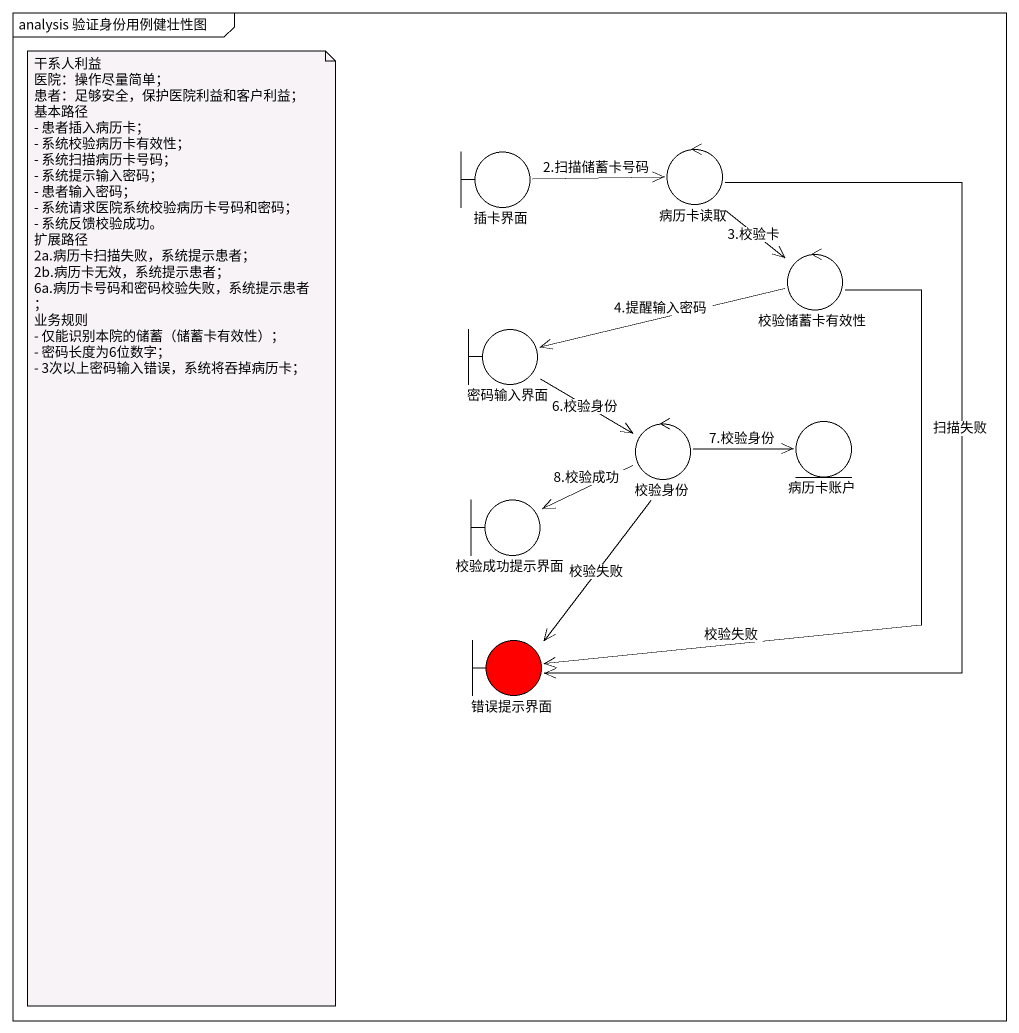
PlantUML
@startuml
mainframe analysis 验证身份用例健壮性图
boundary 插卡界面
control 病历卡读取
control 校验储蓄卡有效性
boundary 密码输入界面
control 校验身份
entity 病历卡账户
boundary 校验成功提示界面
boundary 错误提示界面 #FF0000
插卡界面 -right-> 病历卡读取 : 2.扫描储蓄卡号码
病历卡读取 --> 校验储蓄卡有效性 : 3.校验卡
病历卡读取 --> 错误提示界面 : 扫描失败
校验储蓄卡有效性 -left-> 密码输入界面 : 4.提醒输入密码
校验储蓄卡有效性 --> 错误提示界面 : 校验失败
密码输入界面 --> 校验身份 : 6.校验身份
校验身份 -right-> 病历卡账户 : 7.校验身份
校验身份 -left-> 校验成功提示界面 : 8.校验成功
校验身份 --> 错误提示界面 : 校验失败
note as N1
  干系人利益
  医院：操作尽量简单；
  患者：足够安全，保护医院利益和客户利益；
  基本路径
  - 患者插入病历卡；
  - 系统校验病历卡有效性；
  - 系统扫描病历卡号码；
  - 系统提示输入密码；
  - 患者输入密码；
  - 系统请求医院系统校验病历卡号码和密码；
  - 系统反馈校验成功。
  扩展路径
  2a.病历卡扫描失败，系统提示患者；
  2b.病历卡无效，系统提示患者；
  6a.病历卡号码和密码校验失败，系统提示患者；
  业务规则
  - 仅能识别本院的储蓄（储蓄卡有效性）；
  - 密码长度为6位数字；
  - 3次以上密码输入错误，系统将吞掉病历卡；
end note
@enduml
